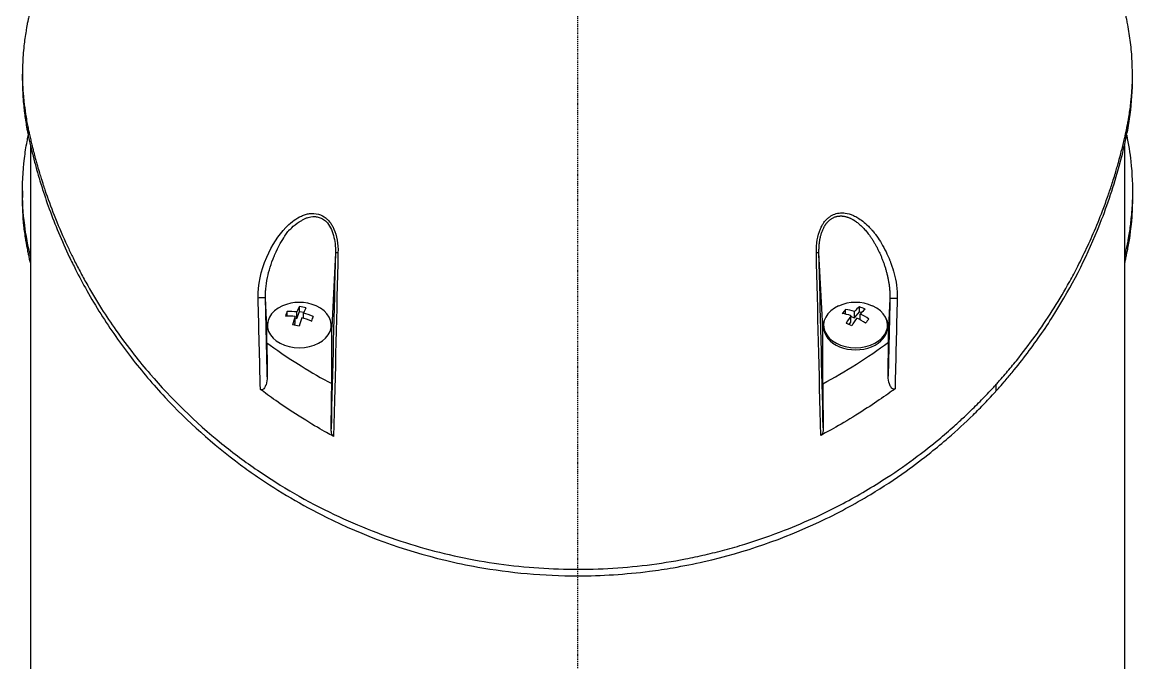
# Model space of a CAD drawing. Header units: millimetres. Extents: x 0 to 4378, y 0 to 2376.
# Drawn here: x 2154.8 to 2274.6, y 714.9 to 783.9 of the extents above; entities that cross this region are included whole.
import ezdxf

# ---------------------------------------------------------------- set-up
doc = ezdxf.new("R2010")
doc.units = ezdxf.units.MM
doc.header["$LTSCALE"] = 0.2
doc.linetypes.add('CENTER2', pattern=[1.125, 0.75, -0.125, 0.125, -0.125])
doc.layers.add('02_Center Line', color=1, linetype='CENTER2')

# ---------------------------------------------------------------- blocks, each defined once
blk = doc.blocks.new('A$C300084c2')
for p, q in [((-59.86, 175.37), (-59.86, 176.07)), ((59.86, 175.38), (59.86, 176.08)), ((-59, 168.38), (-59, 106)), ((59, 168.38), (59, 106)), ((-59.86, 163.46), (-59.86, 162.76)), ((59.86, 163.46), (59.86, 162.75)), ((-29.71, 160.78), (-29.71, 160.78)), ((-29.29, 160.53), (-29.29, 160.53)), ((-29.08, 160.99), (-29.08, 160.99)), ((-29.8, 160.27), (-29.8, 160.26)), ((-29.7, 160.33), (-29.7, 160.31)), ((29.8, 160.32), (29.8, 160.32)), ((30.64, 160.29), (30.64, 160.29)), ((-32.31, 158.5), (-32.3, 158.5)), ((-32.17, 158.68), (-32.17, 158.68)), ((-26.27, 158.5), (-26.27, 158.5)), ((-25.99, 158.5), (-25.99, 158.5)), ((25.93, 158.5), (25.93, 158.5)), ((26.21, 158.5), (26.21, 158.5)), ((31.49, 158.68), (31.49, 158.68)), ((31.62, 158.5), (31.62, 158.5)), ((-26.1, 156.97), (-26.1, 156.97)), ((-26.1, 156.79), (-26.5, 148.78)), ((26.05, 156.9), (26.05, 156.9)), ((26.45, 148.78), (26.05, 156.81)), ((-33.5, 148.78), (-33.65, 151.91)), ((-29.98, 150.48), (-29.98, 151)), ((30.41, 150.44), (30.41, 150.96)), ((33.7, 151.85), (33.55, 148.78)), ((-31.31, 149.97), (-31.31, 150.46)), ((-30.44, 149.24), (-30.44, 149.92)), ((-30.44, 149.77), (-30.26, 149.73)), ((-30.26, 149.73), (-29.98, 150.48)), ((-30.26, 149.73), (-30.26, 150.42)), ((-29.98, 150.48), (-29.51, 150.39)), ((-29.56, 149.74), (-29.56, 150.29)), ((28.92, 150.17), (28.92, 150.68)), ((29.5, 149.33), (29.5, 150.01)), ((29.5, 149.92), (29.87, 149.77)), ((29.87, 149.77), (29.87, 150.46)), ((29.87, 149.77), (30.41, 150.44)), ((30.41, 150.44), (30.63, 150.35)), ((30.5, 149.57), (30.5, 150.2)), ((-33.5, 147.1), (-33.5, 148.78)), ((-33.45, 148.78), (-33.45, 148.99)), ((-30.53, 148.99), (-30.44, 149.24)), ((-28.71, 149.44), (-28.69, 149.44)), ((-26.55, 148.78), (-26.55, 148.99)), ((-26.5, 142.69), (-26.5, 148.78)), ((26.45, 142.68), (26.45, 148.78)), ((26.55, 148.78), (26.55, 149)), ((29.29, 149.06), (29.5, 149.33)), ((30.81, 149.38), (31.11, 149.26)), ((33.45, 148.78), (33.45, 149)), ((33.55, 147.17), (33.55, 148.78)), ((45.13, 142.58), (45.13, 141.87))]:
    blk.add_line(p, q)
for centre, start, end in [((-30, 146.93), 66.1424, 113.8576), ((30, 146.93), 66.0014, 113.9986)]:
    blk.add_arc(centre, 4.52, start, end)
for centre, major_axis, ratio, start_param, end_param in [((-25.6, 156.78), (-0.5, 0.012), 0.024319, 5.169697, 6.258496), ((25.55, 156.79), (0.5, 0.012), 0.023755, 0.024678, 1.113289), ((-34.15, 151.9), (0.5, 0.012), 0.05885, 0.024714, 2.181472), ((-30, 148.99), (-3.45, 0), 0.707878, 5.270816, 10.437148), ((-30.35, 147), (-0.83, -4.43), 0.181241, 3.617405, 3.864551), ((-29.63, 147.92), (-4.01, 1.5), 0.682686, 4.878253, 5.047825), ((30, 149), (-3.45, 0), 0.707107, 5.274295, 10.433668), ((29.69, 147.06), (-1.7, -4.17), 0.353222, 3.67081, 3.917956), ((30.72, 147.82), (-3.32, 2.71), 0.612563, 5.090876, 5.260448), ((34.2, 151.84), (-0.5, 0.012), 0.058318, 4.099347, 6.258459), ((-31.4, 147.2), (-0.79, -4.21), 0.181241, 3.860319, 4.029891), ((-30.09, 146.68), (4.22, -1.58), 0.682686, 1.902, 2.149147), ((-29.91, 147.18), (-4.22, 1.58), 0.682686, 5.043593, 5.29074), ((-30.35, 147), (-0.83, -4.43), 0.181241, 4.025659, 4.272806), ((-29.65, 146.87), (0.83, 4.43), 0.181241, 0.884066, 1.131213), ((-30.09, 146.68), (4.22, -1.58), 0.682686, 1.493746, 1.740893), ((-29.65, 146.87), (0.83, 4.43), 0.181241, 0.475812, 0.722959), ((-29.91, 147.18), (-4.22, 1.58), 0.682686, 4.635339, 4.882485), ((-28.6, 146.67), (0.79, 4.21), 0.181241, 0.718727, 0.888298), ((28.74, 147.44), (-1.62, -3.96), 0.353222, 3.913725, 4.083296), ((29.82, 146.71), (3.49, -2.85), 0.612563, 2.114623, 2.36177), ((30.18, 147.15), (-3.49, 2.85), 0.612563, 5.256216, 5.503362), ((29.69, 147.06), (-1.7, -4.17), 0.353222, 4.079064, 4.326211), ((30.31, 146.8), (1.7, 4.17), 0.353222, 0.937471, 1.184618), ((29.82, 146.71), (3.49, -2.85), 0.612563, 1.706369, 1.953516), ((30.31, 146.8), (1.7, 4.17), 0.353222, 0.529217, 0.776364), ((30.18, 147.15), (-3.49, 2.85), 0.612563, 4.847961, 5.095108), ((-30, 148.78), (-3.45, 0), 0.707878, 0, 0.000009), ((-30.37, 145.94), (4.01, -1.5), 0.682686, 1.736661, 1.906232), ((30, 148.78), (-3.55, 0), 0.707107, 5.903216, 6.283194), ((30, 148.78), (-3.45, 0), 0.707107, 0, 3.141593), ((29.28, 146.04), (3.32, -2.71), 0.612563, 1.949284, 2.118855), ((31.26, 146.42), (1.62, 3.96), 0.353222, 0.772132, 0.941703), ((30, 148.78), (3.55, 0), 0.707107, 0.000009, 0.379969), ((1.16, 188.94), (-51.84, -16.71), 0.966851, 1.753207, 1.907884)]:
    blk.add_ellipse(centre, major_axis=major_axis, ratio=ratio, start_param=start_param, end_param=end_param)
for points, knots in [([(-58.25, 185.97), (-58.35, 185.63), (-58.44, 185.29), (-58.72, 184.24), (-58.9, 183.52), (-59.09, 182.69), (-59.11, 182.59), (-59.15, 182.4), (-59.17, 182.32), (-59.21, 182.15), (-59.23, 182.06), (-59.27, 181.86), (-59.29, 181.75), (-59.33, 181.55), (-59.35, 181.47), (-59.39, 181.26), (-59.41, 181.14), (-59.45, 180.92), (-59.46, 180.81), (-59.57, 180.18), (-59.64, 179.65), (-59.77, 178.44), (-59.82, 177.75), (-59.87, 176.36), (-59.87, 175.66), (-59.82, 174.52), (-59.79, 174.07), (-59.75, 173.53), (-59.74, 173.42), (-59.71, 173.14), (-59.69, 172.95), (-59.61, 172.31), (-59.55, 171.86), (-59.43, 171.16), (-59.39, 170.92), (-59.33, 170.59), (-59.31, 170.51), (-59.28, 170.38), (-59.27, 170.33), (-59.24, 170.19), (-59.22, 170.09), (-59.17, 169.84), (-59.14, 169.69), (-59.06, 169.35), (-59.02, 169.16), (-58.93, 168.8), (-58.89, 168.62), (-58.83, 168.38), (-58.82, 168.32), (-58.77, 168.12), (-58.73, 167.96), (-58.63, 167.57), (-58.57, 167.36), (-58.47, 166.97), (-58.43, 166.81), (-58.34, 166.48), (-58.29, 166.32), (-58.17, 165.9), (-58.09, 165.64), (-57.96, 165.19), (-57.9, 165.01), (-57.8, 164.68), (-57.76, 164.54), (-57.69, 164.33), (-57.67, 164.26), (-57.58, 163.99), (-57.51, 163.78), (-57.13, 162.67), (-56.8, 161.76), (-56.06, 159.87), (-55.65, 158.9), (-55.03, 157.55), (-54.86, 157.17), (-54.58, 156.61), (-54.5, 156.43), (-54.19, 155.81), (-53.97, 155.38), (-53.51, 154.51), (-53.27, 154.06), (-52.49, 152.66), (-51.92, 151.71), (-50.84, 149.99), (-50.32, 149.22), (-49.16, 147.57), (-48.51, 146.68), (-47.27, 145.11), (-46.69, 144.41), (-43.82, 141.08), (-41.24, 138.55), (-37.73, 135.71), (-37.09, 135.22), (-35.81, 134.26), (-35.16, 133.8), (-31.95, 131.6), (-29.19, 129.99), (-24.91, 127.96), (-23.55, 127.37), (-20.8, 126.3), (-19.42, 125.82), (-15.27, 124.54), (-12.44, 123.88), (-8.11, 123.2), (-6.67, 123.03), (-2.4, 122.66), (0.45, 122.61), (6.12, 122.92), (8.91, 123.26), (12.36, 123.93), (13.07, 124.08), (14.49, 124.41), (15.2, 124.58), (16.63, 124.97), (17.35, 125.17), (19.51, 125.84), (20.94, 126.34), (23.5, 127.34), (24.65, 127.83), (26.75, 128.8), (27.71, 129.28), (30.29, 130.64), (31.87, 131.58), (34.51, 133.3), (35.6, 134.06), (37.45, 135.45), (38.22, 136.06), (39.53, 137.14), (40.08, 137.62), (40.82, 138.28), (41.02, 138.46), (41.39, 138.8), (41.56, 138.96), (42.03, 139.4), (42.33, 139.68), (43.05, 140.39), (43.48, 140.82), (44.11, 141.48), (44.32, 141.7), (44.63, 142.03), (44.73, 142.14), (44.9, 142.32), (45.11, 142.56), (45.13, 142.58)], [-5.231512, -5.231512, -5.231512, -5.231512, -5.19041, -5.19041, -5.103809, -5.103809, -5.091041, -5.091041, -5.081268, -5.081268, -5.070806, -5.070806, -5.057101, -5.057101, -5.047416, -5.047416, -5.032993, -5.032993, -5.021064, -5.021064, -4.959513, -4.959513, -4.879662, -4.879662, -4.798866, -4.798866, -4.746913, -4.746913, -4.735039, -4.735039, -4.713278, -4.713278, -4.660559, -4.660559, -4.631405, -4.631405, -4.620962, -4.620962, -4.61581, -4.61581, -4.603824, -4.603824, -4.585775, -4.585775, -4.565126, -4.565126, -4.545061, -4.545061, -4.538129, -4.538129, -4.518662, -4.518662, -4.489931, -4.489931, -4.468034, -4.468034, -4.446173, -4.446173, -4.412022, -4.412022, -4.38742, -4.38742, -4.368644, -4.368644, -4.359076, -4.359076, -4.331844, -4.331844, -4.208918, -4.208918, -4.076245, -4.076245, -4.023995, -4.023995, -3.998904, -3.998904, -3.939656, -3.939656, -3.878964, -3.878964, -3.746371, -3.746371, -3.637173, -3.637173, -3.509455, -3.509455, -3.406658, -3.406658, -3.009825, -3.009825, -2.924337, -2.924337, -2.84138, -2.84138, -2.519502, -2.519502, -2.374871, -2.374871, -2.235834, -2.235834, -1.965462, -1.965462, -1.83333, -1.83333, -1.574796, -1.574796, -1.31765, -1.31765, -1.250405, -1.250405, -1.181884, -1.181884, -1.111813, -1.111813, -0.967968, -0.967968, -0.846322, -0.846322, -0.739809, -0.739809, -0.553416, -0.553416, -0.413606, -0.413606, -0.308754, -0.308754, -0.230175, -0.230175, -0.200698, -0.200698, -0.174921, -0.174921, -0.129811, -0.129811, -0.061984, -0.061984, -0.028133, -0.028133, -0.011208, -0.011208, -0.000001, -0.000001, -0.000001, -0.000001]), ([(45.13, 142.58), (45.15, 142.6), (45.36, 142.83), (45.52, 143), (45.61, 143.11), (45.89, 143.43), (46.08, 143.65), (46.63, 144.29), (46.99, 144.72), (48.04, 146.03), (48.72, 146.92), (50.65, 149.6), (51.82, 151.44), (53.17, 153.83), (53.46, 154.37), (54.06, 155.52), (54.37, 156.14), (55.01, 157.46), (55.33, 158.17), (55.99, 159.68), (56.32, 160.5), (56.82, 161.81), (57, 162.3), (57.33, 163.23), (57.48, 163.67), (57.78, 164.6), (57.93, 165.08), (58.13, 165.76), (58.18, 165.95), (58.29, 166.32), (58.34, 166.5), (58.47, 166.97), (58.54, 167.24), (58.67, 167.74), (58.73, 167.95), (58.83, 168.38), (58.88, 168.59), (58.96, 168.91), (58.98, 169.01), (59.04, 169.26), (59.08, 169.42), (59.12, 169.63), (59.13, 169.68), (59.15, 169.77), (59.16, 169.82), (59.18, 169.9), (59.19, 169.93), (59.2, 170), (59.21, 170.05), (59.24, 170.17), (59.25, 170.24), (59.29, 170.42), (59.31, 170.52), (59.36, 170.79), (59.39, 170.95), (59.45, 171.26), (59.48, 171.43), (59.58, 172.08), (59.65, 172.57), (59.86, 174.52), (59.9, 175.99), (59.79, 178.13), (59.74, 178.8), (59.58, 180.11), (59.48, 180.75), (59.33, 181.56), (59.29, 181.73), (59.25, 181.95), (59.24, 182), (59.21, 182.13), (59.19, 182.22), (59.03, 182.97), (58.87, 183.64), (58.57, 184.81), (58.44, 185.28), (58.31, 185.75)], [-8.505803, -8.505803, -8.505803, -8.505803, -8.494785, -8.494785, -8.478063, -8.478063, -8.444627, -8.444627, -8.377752, -8.377752, -8.243883, -8.243883, -7.976301, -7.976301, -7.899894, -7.899894, -7.812617, -7.812617, -7.713811, -7.713811, -7.601206, -7.601206, -7.533204, -7.533204, -7.472897, -7.472897, -7.406802, -7.406802, -7.380659, -7.380659, -7.356701, -7.356701, -7.315971, -7.315971, -7.284981, -7.284981, -7.253286, -7.253286, -7.239037, -7.239037, -7.215436, -7.215436, -7.206289, -7.206289, -7.198131, -7.198131, -7.189482, -7.189482, -7.169747, -7.169747, -7.137337, -7.137337, -7.092372, -7.092372, -7.023785, -7.023785, -6.954937, -6.954937, -6.744242, -6.744242, -6.117798, -6.117798, -5.832068, -5.832068, -5.558694, -5.558694, -5.484409, -5.484409, -5.462186, -5.462186, -5.424226, -5.424226, -5.133135, -5.133135, -4.933815, -4.933815, -4.933815, -4.933815]), ([(-59.86, 175.37), (-59.86, 175.1), (-59.86, 174.84), (-59.83, 173.92), (-59.79, 173.27), (-59.7, 172.37), (-59.67, 172.11), (-59.58, 171.36), (-59.5, 170.86), (-59.39, 170.2), (-59.36, 170.05), (-59.31, 169.79), (-59.28, 169.68), (-59.24, 169.47), (-59.22, 169.37), (-59.17, 169.16), (-59.15, 169.05), (-59.04, 168.53), (-58.94, 168.12), (-58.73, 167.27), (-58.62, 166.83), (-58.28, 165.57), (-58.05, 164.75), (-57.53, 163.13), (-57.26, 162.32), (-56.66, 160.67), (-56.33, 159.83), (-55.61, 158.11), (-55.22, 157.23), (-54.59, 155.9), (-54.36, 155.45), (-53.74, 154.23), (-53.34, 153.47), (-52.44, 151.88), (-51.94, 151.04), (-50.9, 149.39), (-50.36, 148.58), (-49.26, 147.01), (-48.7, 146.24), (-46.99, 144.03), (-45.78, 142.6), (-42.07, 138.63), (-39.35, 136.18), (-35.74, 133.5), (-35.13, 133.07), (-32.21, 131.06), (-29.73, 129.6), (-23.12, 126.33), (-18.82, 124.74), (-13.08, 123.37), (-11.93, 123.13), (-9, 122.61), (-7.22, 122.37), (-3.62, 122.05), (-1.81, 121.97), (0, 121.97)], [0.3703293, 0.3703293, 0.3703293, 0.3703293, 0.3768428, 0.3768428, 0.3928613, 0.3928613, 0.3992061, 0.3992061, 0.4115742, 0.4115742, 0.4153435, 0.4153435, 0.4181398, 0.4181398, 0.4207138, 0.4207138, 0.4231441, 0.4231441, 0.4328041, 0.4328041, 0.443145, 0.443145, 0.4624048, 0.4624048, 0.4815797, 0.4815797, 0.5018181, 0.5018181, 0.5229618, 0.5229618, 0.5340035, 0.5340035, 0.5527188, 0.5527188, 0.5738832, 0.5738832, 0.5945831, 0.5945831, 0.6145009, 0.6145009, 0.6528362, 0.6528362, 0.7241388, 0.7241388, 0.7381113, 0.7381113, 0.7906485, 0.7906485, 0.8696683, 0.8696683, 0.8893857, 0.8893857, 0.91901, 0.91901, 0.9486637, 0.9486637, 0.9486637, 0.9486637]), ([(45.13, 141.87), (45.17, 141.92), (45.54, 142.32), (46.32, 143.22), (46.61, 143.56), (47.46, 144.59), (48.01, 145.28), (49.59, 147.39), (50.58, 148.82), (53.3, 153.17), (54.83, 156.17), (56.92, 161.26), (57.63, 163.32), (58.81, 167.43), (59.13, 168.96), (59.26, 169.57), (59.28, 169.67), (59.37, 170.1), (59.43, 170.42), (59.69, 172.04), (59.82, 173.34), (59.86, 174.89), (59.86, 175.13), (59.86, 175.38)], [0.000001, 0.000001, 0.000001, 0.000001, 0.0209992, 0.0209992, 0.0336204, 0.0336204, 0.0588534, 0.0588534, 0.10929, 0.10929, 0.2101393, 0.2101393, 0.2773865, 0.2773865, 0.3432593, 0.3432593, 0.3572552, 0.3572552, 0.400141, 0.400141, 0.5721057, 0.5721057, 0.60461, 0.60461, 0.60461, 0.60461]), ([(-59, 156.43), (-59.12, 156.94), (-59.2, 157.31), (-59.26, 157.62), (-59.28, 157.72), (-59.37, 158.16), (-59.43, 158.48), (-59.69, 160.1), (-59.82, 161.41), (-59.89, 164.14), (-59.82, 165.55), (-59.57, 167.58), (-59.48, 168.19), (-59.32, 169), (-59.29, 169.19), (-59.24, 169.41), (-59.24, 169.42), (-59.23, 169.44)], [0.316575, 0.316575, 0.316575, 0.316575, 0.3432593, 0.3432593, 0.3572552, 0.3572552, 0.400141, 0.400141, 0.5721057, 0.5721057, 0.7581527, 0.7581527, 0.8392653, 0.8392653, 0.8651236, 0.8651236, 0.8665705, 0.8665705, 0.8665705, 0.8665705]), ([(59.24, 169.46), (59.43, 168.5), (59.59, 167.55), (59.83, 165.31), (59.89, 163.98), (59.83, 161.99), (59.79, 161.34), (59.7, 160.42), (59.67, 160.16), (59.58, 159.4), (59.5, 158.89), (59.39, 158.23), (59.36, 158.07), (59.31, 157.81), (59.28, 157.7), (59.24, 157.48), (59.22, 157.38), (59.17, 157.17), (59.15, 157.06), (59.09, 156.77), (59.04, 156.57), (59, 156.38)], [0.3226532, 0.3226532, 0.3226532, 0.3226532, 0.3447473, 0.3447473, 0.3768428, 0.3768428, 0.3928613, 0.3928613, 0.3992061, 0.3992061, 0.4115742, 0.4115742, 0.4153435, 0.4153435, 0.4181398, 0.4181398, 0.4207138, 0.4207138, 0.4231441, 0.4231441, 0.4275872, 0.4275872, 0.4275872, 0.4275872]), ([(-59, 155.72), (-59, 155.73), (-59, 155.73), (-59.04, 155.89), (-59.08, 156.05), (-59.12, 156.26), (-59.13, 156.31), (-59.15, 156.41), (-59.16, 156.45), (-59.18, 156.54), (-59.19, 156.57), (-59.2, 156.64), (-59.21, 156.68), (-59.24, 156.81), (-59.25, 156.88), (-59.29, 157.05), (-59.31, 157.16), (-59.36, 157.43), (-59.39, 157.59), (-59.45, 157.91), (-59.48, 158.07), (-59.58, 158.72), (-59.65, 159.22), (-59.81, 160.72), (-59.86, 161.74), (-59.86, 162.76)], [-7.2397832, -7.2397832, -7.2397832, -7.2397832, -7.2390372, -7.2390372, -7.2154363, -7.2154363, -7.2062893, -7.2062893, -7.1981312, -7.1981312, -7.1894816, -7.1894816, -7.1697467, -7.1697467, -7.1373366, -7.1373366, -7.0923724, -7.0923724, -7.0237854, -7.0237854, -6.9549367, -6.9549367, -6.7442417, -6.7442417, -6.3137939, -6.3137939, -6.3137939, -6.3137939]), ([(59.86, 162.75), (59.86, 162.38), (59.85, 162.01), (59.82, 161.18), (59.79, 160.73), (59.75, 160.17), (59.74, 160.07), (59.71, 159.78), (59.69, 159.59), (59.61, 158.94), (59.55, 158.48), (59.43, 157.78), (59.39, 157.53), (59.33, 157.2), (59.31, 157.11), (59.28, 156.98), (59.27, 156.94), (59.24, 156.79), (59.22, 156.69), (59.17, 156.44), (59.14, 156.29), (59.07, 155.97), (59.03, 155.83), (59, 155.68)], [-4.8416066, -4.8416066, -4.8416066, -4.8416066, -4.7988656, -4.7988656, -4.7469126, -4.7469126, -4.7350389, -4.7350389, -4.7132784, -4.7132784, -4.660559, -4.660559, -4.6314054, -4.6314054, -4.6209621, -4.6209621, -4.6158095, -4.6158095, -4.6038241, -4.6038241, -4.5857751, -4.5857751, -4.569121, -4.569121, -4.569121, -4.569121]), ([(-34.44, 151.92), (-34.48, 153.34), (-34.16, 154.8), (-33.51, 156.33), (-32.96, 157.62), (-32.27, 158.68), (-31.46, 159.52), (-31.41, 159.56), (-31.36, 159.61), (-31.31, 159.66), (-30.81, 160.15), (-30.3, 160.52), (-29.78, 160.75), (-29.63, 160.82), (-29.47, 160.88), (-29.33, 160.92), (-29.18, 160.97), (-29.03, 161.01), (-28.89, 161.03), (-28.58, 161.07), (-28.26, 161.04), (-27.92, 160.95), (-27.63, 160.87), (-27.37, 160.73), (-27.12, 160.53), (-27.07, 160.5), (-27.03, 160.45), (-26.98, 160.41), (-26.87, 160.3), (-26.76, 160.18), (-26.66, 160.05), (-26.59, 159.95), (-26.52, 159.84), (-26.45, 159.72), (-26.38, 159.6), (-26.32, 159.48), (-26.27, 159.36), (-25.95, 158.63), (-25.8, 157.77), (-25.83, 156.8)], [0, 0, 0, 0, 0.25, 0.25, 0.25, 0.4865055, 0.4865055, 0.4865055, 0.5, 0.5, 0.5, 0.625, 0.625, 0.625, 0.65625, 0.65625, 0.65625, 0.6875, 0.6875, 0.6875, 0.75, 0.75, 0.75, 0.8021419, 0.8021419, 0.8021419, 0.8125, 0.8125, 0.8125, 0.8375, 0.8375, 0.8375, 0.85625, 0.85625, 0.85625, 0.875, 0.875, 0.875, 0.9999999, 0.9999999, 0.9999999, 0.9999999]), ([(-29.74, 160.29), (-29.64, 160.35), (-29.55, 160.4), (-29.45, 160.45), (-29.36, 160.5), (-29.26, 160.54), (-29.15, 160.58), (-29.01, 160.63), (-28.84, 160.68), (-28.54, 160.7), (-28.52, 160.7), (-28.5, 160.7), (-28.48, 160.7), (-28.4, 160.7), (-28.32, 160.7), (-28.26, 160.7), (-28.2, 160.69), (-28.13, 160.68), (-28.07, 160.67), (-27.92, 160.64), (-27.77, 160.59), (-27.63, 160.53), (-27.47, 160.45), (-27.33, 160.35), (-27.19, 160.23), (-27.17, 160.21), (-27.14, 160.19), (-27.11, 160.16), (-26.93, 159.97), (-26.76, 159.75), (-26.63, 159.48), (-26.5, 159.24), (-26.39, 158.96), (-26.31, 158.65), (-26.17, 158.13), (-26.09, 157.51), (-26.1, 156.79)], [-0.9529877, -0.9529877, -0.9529877, -0.9529877, -0.9022408, -0.9022408, -0.9022408, -0.8514938, -0.8514938, -0.8514938, -0.75, -0.75, -0.75, -0.7421865, -0.7421865, -0.7421865, -0.705, -0.705, -0.705, -0.675, -0.675, -0.675, -0.6, -0.6, -0.6, -0.5168612, -0.5168612, -0.5168612, -0.5, -0.5, -0.5, -0.375, -0.375, -0.375, -0.25, -0.25, -0.25, -0.0000001, -0.0000001, -0.0000001, -0.0000001]), ([(25.77, 156.81), (25.75, 157.79), (25.9, 158.64), (26.2, 159.37), (26.25, 159.49), (26.32, 159.62), (26.4, 159.76), (26.46, 159.87), (26.52, 159.97), (26.58, 160.05), (26.69, 160.2), (26.8, 160.34), (26.93, 160.45), (27.02, 160.54), (27.11, 160.62), (27.21, 160.69), (27.38, 160.81), (27.56, 160.9), (27.75, 160.97), (27.95, 161.04), (28.16, 161.08), (28.37, 161.09), (28.53, 161.1), (28.7, 161.1), (28.86, 161.08), (29.15, 161.04), (29.46, 160.95), (29.76, 160.82), (29.94, 160.74), (30.09, 160.66), (30.23, 160.57), (30.4, 160.47), (30.58, 160.34), (30.77, 160.19), (30.97, 160.04), (31.17, 159.86), (31.38, 159.65), (31.43, 159.6), (31.49, 159.54), (31.56, 159.46), (31.63, 159.39), (31.7, 159.31), (31.78, 159.22), (31.89, 159.09), (31.98, 158.98), (32.06, 158.89), (32.08, 158.86), (32.12, 158.81), (32.16, 158.76), (32.35, 158.52), (32.52, 158.26), (32.68, 158), (32.84, 157.74), (33, 157.45), (33.16, 157.12), (33.33, 156.81), (33.46, 156.52), (33.57, 156.27), (33.63, 156.13), (33.67, 156.03), (33.69, 155.97), (33.73, 155.88), (33.77, 155.77), (33.81, 155.66), (33.96, 155.26), (34.07, 154.88), (34.16, 154.53), (34.27, 154.14), (34.35, 153.74), (34.41, 153.31), (34.47, 152.83), (34.5, 152.34), (34.49, 151.86)], [0, 0, 0, 0, 0.125, 0.125, 0.125, 0.142857, 0.142857, 0.142857, 0.160714, 0.160714, 0.160714, 0.1875, 0.1875, 0.1875, 0.210358, 0.210358, 0.210358, 0.25, 0.25, 0.25, 0.28125, 0.28125, 0.28125, 0.3125, 0.3125, 0.3125, 0.375, 0.375, 0.375, 0.410714, 0.410714, 0.410714, 0.446429, 0.446429, 0.446429, 0.5, 0.5, 0.5, 0.518047, 0.518047, 0.518047, 0.535714, 0.535714, 0.535714, 0.559524, 0.559524, 0.559524, 0.571429, 0.571429, 0.571429, 0.642857, 0.642857, 0.642857, 0.696429, 0.696429, 0.696429, 0.75, 0.75, 0.75, 0.775, 0.775, 0.775, 0.8, 0.8, 0.8, 0.85, 0.85, 0.85, 0.925, 0.925, 0.925, 1, 1, 1, 1]), ([(-31.06, 159.3), (-31.05, 159.3), (-31.04, 159.3), (-31.04, 159.29), (-31.03, 159.28), (-31.03, 159.28), (-31.03, 159.29), (-31.03, 159.29), (-31.03, 159.29), (-31.02, 159.3), (-31.02, 159.3), (-31.02, 159.31), (-31.01, 159.32), (-30.97, 159.35), (-30.89, 159.41), (-30.82, 159.49), (-30.62, 159.71), (-30.3, 159.92), (-30, 160.13)], [-0.161555, -0.161555, -0.161555, -0.161555, -0.1611328, -0.1611328, -0.1611328, -0.1603838, -0.1603838, -0.1603838, -0.1601562, -0.1601562, -0.1601562, -0.15625, -0.15625, -0.15625, -0.125, -0.125, -0.125, 0, 0, 0, 0]), ([(-32.7, 156.44), (-32.7, 156.46), (-32.69, 156.48), (-32.68, 156.5), (-32.67, 156.52), (-32.67, 156.54), (-32.66, 156.55), (-32.23, 157.54), (-31.82, 158.18), (-31.59, 158.54), (-31.58, 158.56), (-31.56, 158.58), (-31.55, 158.61), (-31.41, 158.82), (-31.31, 158.97), (-31.23, 159.08), (-31.2, 159.12), (-31.17, 159.16), (-31.14, 159.2), (-31.13, 159.22), (-31.11, 159.24), (-31.1, 159.25), (-31.1, 159.26), (-31.09, 159.26), (-31.09, 159.27), (-31.08, 159.28), (-31.07, 159.29), (-31.06, 159.3)], [-0.5091392, -0.5091392, -0.5091392, -0.5091392, -0.5044443, -0.5044443, -0.5044443, -0.5, -0.5, -0.5, -0.2658839, -0.2658839, -0.2658839, -0.25, -0.25, -0.25, -0.1875, -0.1875, -0.1875, -0.171875, -0.171875, -0.171875, -0.1640625, -0.1640625, -0.1640625, -0.1621094, -0.1621094, -0.1621094, -0.161555, -0.161555, -0.161555, -0.161555]), ([(-33.65, 151.91), (-33.67, 152.47), (-33.63, 153.23), (-33.43, 154.15), (-33.29, 154.84), (-33.06, 155.62), (-32.7, 156.44)], [-0.9999999, -0.9999999, -0.9999999, -0.9999999, -0.7192609, -0.7192609, -0.7192609, -0.5091392, -0.5091392, -0.5091392, -0.5091392]), ([(-33.5, 148.78), (-33.5, 148.79), (-33.5, 148.8), (-33.5, 148.99), (-33.47, 149.15), (-33.42, 149.3)], [-1.6374187, -1.6374187, -1.6374187, -1.6374187, -1.6275691, -1.6275691, -1.4665788, -1.4665788, -1.4665788, -1.4665788]), ([(-33.5, 147.1), (-32.56, 146.41), (-31.35, 145.56), (-28.63, 143.87), (-27.64, 143.3), (-26.5, 142.69)], [-1.360949, -1.360949, -1.360949, -1.360949, -0.704854, -0.704854, -0.209771, -0.209771, -0.209771, -0.209771]), ([(-33.5, 147.1), (-33.49, 146.62), (-33.49, 146.13), (-33.48, 145.64), (-33.48, 145.27), (-33.47, 144.9), (-33.46, 144.16), (-33.46, 143.8), (-33.46, 143.43)], [-0.4132634, -0.4132634, -0.4132634, -0.4132634, -0.248278, -0.248278, -0.248278, -0.1241395, -0.1241395, -0.000001, -0.000001, -0.000001, -0.000001]), ([(33.51, 143.51), (33.51, 144.12), (33.52, 144.73), (33.54, 145.95), (33.54, 146.56), (33.55, 147.17)], [-0.4115069, -0.4115069, -0.4115069, -0.4115069, -0.2057535, -0.2057535, 0, 0, 0, 0]), ([(-33.46, 143.43), (-33.45, 143.14), (-33.5, 142.84), (-33.64, 142.44), (-33.7, 142.32), (-33.81, 142.17), (-33.86, 142.12), (-33.93, 142.06), (-33.97, 142.05), (-34.03, 142.03), (-34.05, 142.02), (-34.1, 142.03), (-34.13, 142.03), (-34.17, 142.05), (-34.19, 142.06), (-34.2, 142.07)], [0, 0, 0, 0, 0.095972, 0.095972, 0.1472556, 0.1472556, 0.1799, 0.1799, 0.201094, 0.201094, 0.2173693, 0.2173693, 0.2315622, 0.2315622, 0.2460854, 0.2460854, 0.2460854, 0.2460854]), ([(-26.57, 137.83), (-26.56, 138.43), (-26.55, 139.02), (-26.53, 140.21), (-26.53, 140.81), (-26.52, 141.4), (-26.52, 141.4), (-26.52, 141.41), (-26.52, 141.42), (-26.51, 141.84), (-26.51, 142.27), (-26.5, 142.69)], [-0.3898017, -0.3898017, -0.3898017, -0.3898017, -0.1949013, -0.1949013, 0, 0, 0, 0.0018086, 0.0018086, 0.0018086, 0.14148, 0.14148, 0.14148, 0.14148]), ([(26.45, 142.68), (26.46, 141.89), (26.47, 141.1), (26.49, 139.52), (26.5, 138.72), (26.51, 137.93)], [-0.5215449, -0.5215449, -0.5215449, -0.5215449, -0.2607807, -0.2607807, -0.000001, -0.000001, -0.000001, -0.000001]), ([(34.26, 142.14), (34.24, 142.12), (34.22, 142.11), (34.18, 142.1), (34.16, 142.09), (34.11, 142.09), (34.08, 142.09), (34.02, 142.11), (33.99, 142.13), (33.91, 142.19), (33.87, 142.24), (33.76, 142.39), (33.7, 142.51), (33.55, 142.92), (33.5, 143.23), (33.51, 143.51)], [0, 0, 0, 0, 0.0072477, 0.0072477, 0.0143489, 0.0143489, 0.0228418, 0.0228418, 0.0339291, 0.0339291, 0.0510712, 0.0510712, 0.0783349, 0.0783349, 0.128202, 0.128202, 0.128202, 0.128202]), ([(-26.3, 137), (-26.81, 137.27), (-28.37, 138.12), (-31.97, 140.43), (-33.27, 141.36), (-34.2, 142.07)], [0.000001, 0.000001, 0.000001, 0.000001, 0.1867187, 0.1867187, 0.3309926, 0.3309926, 0.3309926, 0.3309926]), ([(0, 121.97), (1.3, 121.97), (2.6, 122.01), (5.2, 122.18), (6.49, 122.3), (8.63, 122.57), (9.48, 122.7), (11.44, 123.04), (12.56, 123.26), (18.08, 124.51), (22.24, 125.98), (28.03, 128.7), (29.87, 129.69), (32.95, 131.55), (34.22, 132.39), (36.36, 133.91), (37.24, 134.58), (38.75, 135.79), (39.38, 136.31), (40.93, 137.65), (41.81, 138.47), (43.1, 139.73), (43.51, 140.15), (44.13, 140.79), (44.34, 141.01), (44.87, 141.58), (45.11, 141.85), (45.13, 141.87)], [0, 0, 0, 0, 0.390825, 0.390825, 0.781922, 0.781922, 1.04286, 1.04286, 1.390837, 1.390837, 2.785291, 2.785291, 3.480739, 3.480739, 4.002308, 4.002308, 4.393417, 4.393417, 4.686737, 4.686737, 5.128171, 5.128171, 5.349223, 5.349223, 5.459526, 5.459526, 5.641477, 5.641477, 5.641477, 5.641477]), ([(34.26, 142.14), (33.3, 141.43), (31.95, 140.5), (28.48, 138.32), (26.97, 137.5), (26.25, 137.11)], [0.000001, 0.000001, 0.000001, 0.000001, 0.4106193, 0.4106193, 0.9148229, 0.9148229, 0.9148229, 0.9148229]), ([(-26.3, 137), (-26.33, 137.01), (-26.35, 137.03), (-26.4, 137.08), (-26.42, 137.11), (-26.47, 137.2), (-26.5, 137.28), (-26.55, 137.51), (-26.57, 137.67), (-26.57, 137.83)], [0.00000001, 0.00000001, 0.00000001, 0.00000001, 0.00934531, 0.00934531, 0.02070119, 0.02070119, 0.04610095, 0.04610095, 0.07967024, 0.07967024, 0.07967024, 0.07967024]), ([(26.51, 137.93), (26.52, 137.76), (26.5, 137.61), (26.45, 137.39), (26.42, 137.31), (26.36, 137.22), (26.34, 137.19), (26.3, 137.14), (26.28, 137.13), (26.25, 137.11)], [0, 0, 0, 0, 0.0547661, 0.0547661, 0.0963591, 0.0963591, 0.1151719, 0.1151719, 0.1307191, 0.1307191, 0.1307191, 0.1307191])]:
    blk.add_open_spline(points, degree=3, knots=knots)
blk.add_rational_spline([(26.05, 156.81), (26.04, 157.53), (26.11, 158.25), (26.54, 159.59), (26.93, 160.19), (27.99, 160.83), (28.63, 160.83), (29.78, 160.4), (30.3, 160.01), (31.68, 158.6), (32.39, 157.37), (33.4, 154.74), (33.74, 153.3), (33.7, 151.85)], [1.00000030867, 1.0000002608, 1.00000021753, 1.0000001476, 1.00000012246, 1.0000001169, 1.00000013778, 1.00000020461, 1.00000024957, 1.00000040049, 1.00000052245, 1.00000079902, 1.00000095666, 1.00000112836], degree=3, knots=[0, 0, 0, 0, 0.125, 0.125, 0.25, 0.25, 0.375, 0.375, 0.5, 0.5, 0.75, 0.75, 1, 1, 1, 1])
for points in [[(-30, 160.13), (-29.9, 160.19), (-29.82, 160.25), (-29.74, 160.29)], [(-26.1, 156.79), (-26.26, 150.47), (-26.41, 144.15), (-26.57, 137.83)], [(-25.83, 156.8), (-25.97, 150.53), (-26.13, 143.91), (-26.3, 137)], [(26.25, 137.11), (26.08, 143.98), (25.92, 150.58), (25.77, 156.81)], [(26.51, 137.93), (26.36, 144.22), (26.21, 150.51), (26.05, 156.81)], [(-33.63, 152.75), (-33.63, 152.75), (-33.63, 152.75), (-33.64, 152.74)], [(33.68, 152.64), (33.68, 152.64), (33.69, 152.63), (33.69, 152.63)], [(-34.2, 142.07), (-34.28, 145.36), (-34.36, 148.64), (-34.44, 151.92)], [(-33.46, 143.43), (-33.52, 146.26), (-33.59, 149.08), (-33.65, 151.91)], [(33.7, 151.85), (33.64, 149.07), (33.57, 146.29), (33.51, 143.51)], [(34.49, 151.86), (34.41, 148.62), (34.33, 145.38), (34.26, 142.14)], [(-26.57, 149.28), (-26.53, 149.13), (-26.5, 148.96), (-26.5, 148.78)]]:
    blk.add_open_spline(points, degree=3)
at = {"layer": '02_Center Line'}
blk.add_line((0, 1153.01), (0, -16.53), dxfattribs=at)

msp = doc.modelspace()

# ---------------------------------------------------------------- block references
msp.add_blockref('A$C300084c2', (2214.674, 602.257))

doc.saveas('drawing.dxf')
